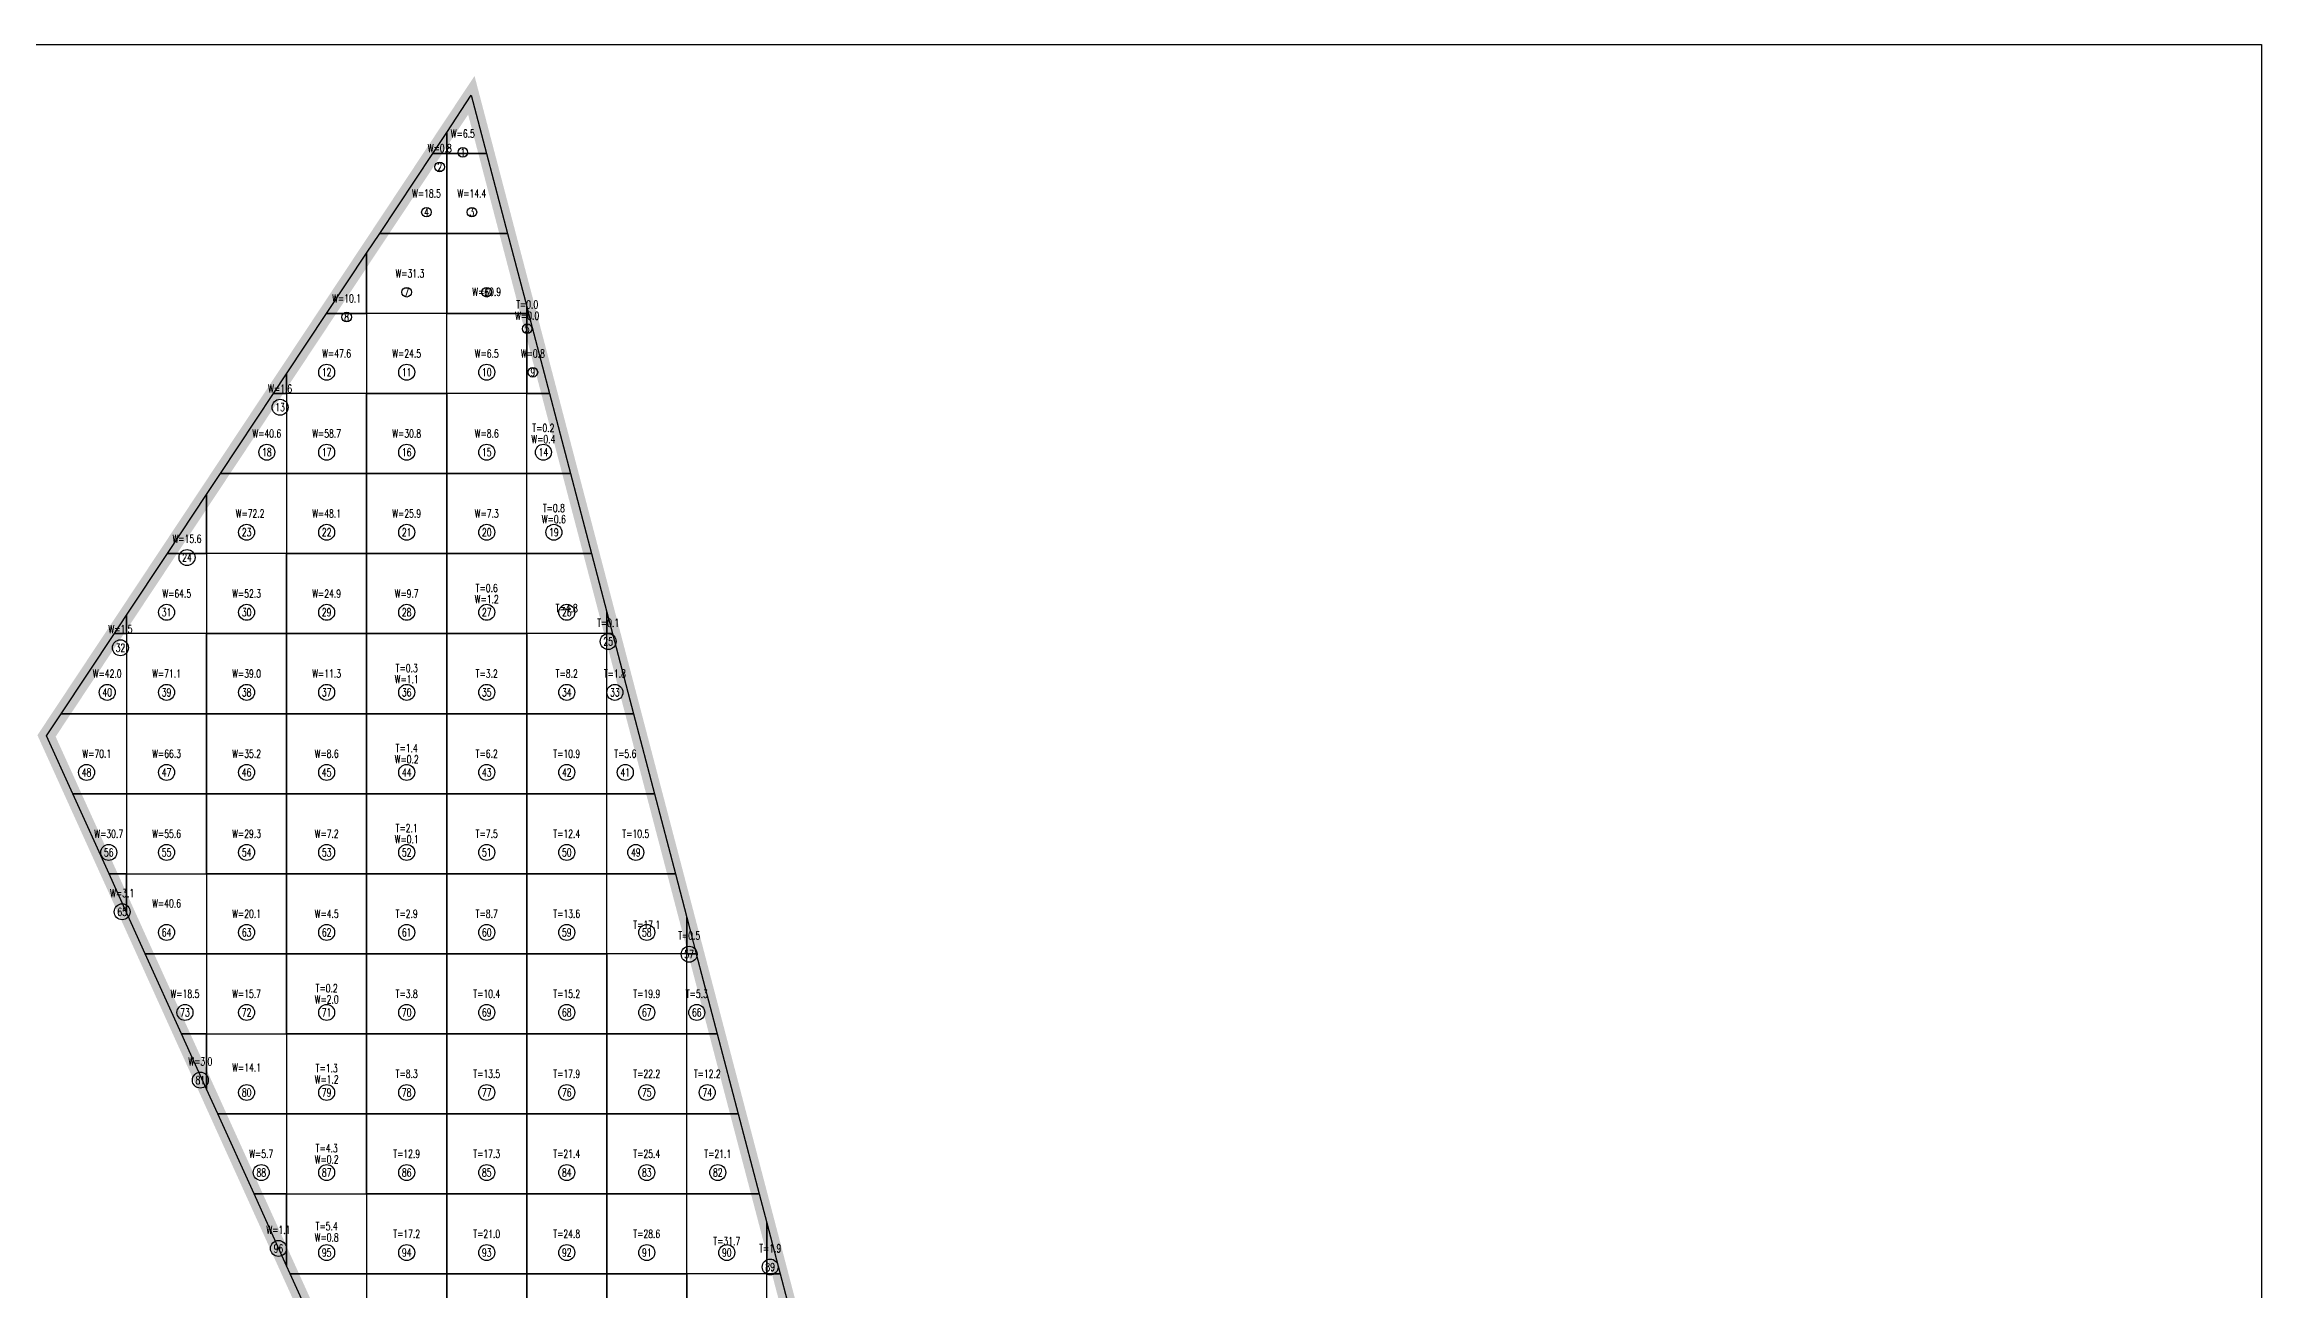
# Model space of a CAD drawing. Extents: x 4283 to 40403, y 1134 to 1764.
# Drawn here: x 7905.4 to 7992, y 1625.5 to 1674.1 of the extents above; entities that cross this region are included whole.
import ezdxf
from ezdxf.enums import TextEntityAlignment as Align

# ---------------------------------------------------------------- set-up
doc = ezdxf.new("R2010")
doc.units = 0
for name, color, linetype in [('tdz_7-3方格网', 2, 'Continuous'), ('tdz_7-3方格网计算', 7, 'Continuous'), ('tdz_土方计算图', 7, 'Continuous'), ('tdz_格田', 6, 'Continuous')]:
    doc.layers.add(name, color=color, linetype=linetype)
doc.styles.add('GLandNum', font='txt_____.ttf', dxfattribs={"width": 0.7, "height": 0.5})

msp = doc.modelspace()

# ---------------------------------------------------------------- linework, layer by layer
at = {"layer": 'tdz_7-3方格网', "linetype": 'Continuous'}
for points in [[(7922.678, 1669.831, 2136.152), (7921.12, 1669.831, 2136.278), (7921.12, 1670.653, 2136.464), (7922.082, 1672.104, 2136.25)], [(7921.12, 1670.653, 2136.464), (7921.12, 1669.831, 2136.278), (7920.575, 1669.831, 2136.585)], [(7920.575, 1669.831, 2136.585), (7921.12, 1669.831, 2136.278), (7921.12, 1666.706, 2136.062), (7918.503, 1666.706, 2137.045)], [(7921.12, 1669.831, 2136.278), (7922.678, 1669.831, 2136.152), (7923.497, 1666.706, 2136.017), (7921.12, 1666.706, 2136.062)], [(7918.503, 1666.706, 2137.045), (7921.12, 1666.706, 2136.062), (7921.12, 1663.581, 2135.887), (7917.995, 1663.581, 2136.787), (7917.995, 1665.94, 2137.158)], [(7924.245, 1663.851, 2135.894), (7924.245, 1663.581, 2135.884), (7921.12, 1663.581, 2135.887), (7921.12, 1666.706, 2136.062), (7923.497, 1666.706, 2136.017)], [(7917.995, 1665.94, 2137.158), (7917.995, 1663.581, 2136.787), (7916.431, 1663.581, 2137.506)], [(7916.431, 1663.581, 2137.506), (7917.995, 1663.581, 2136.787), (7917.995, 1660.456, 2136.809), (7914.87, 1660.456, 2137.919), (7914.87, 1661.227, 2137.852)], [(7917.995, 1663.581, 2136.787), (7917.995, 1660.456, 2136.809), (7921.12, 1660.456, 2136.179), (7921.12, 1663.581, 2135.887)], [(7921.12, 1660.456, 2136.179), (7921.12, 1663.581, 2135.887), (7924.245, 1663.581, 2135.884), (7924.245, 1660.456, 2135.675)], [(7924.316, 1663.581, 2135.883), (7924.245, 1663.581, 2135.884), (7924.245, 1663.851, 2135.894)], [(7924.245, 1663.581, 2135.884), (7924.316, 1663.581, 2135.883), (7925.135, 1660.456, 2135.748), (7924.245, 1660.456, 2135.675)], [(7914.87, 1661.227, 2137.852), (7914.87, 1660.456, 2137.919), (7914.359, 1660.456, 2137.966)], [(7914.359, 1660.456, 2137.966), (7914.87, 1660.456, 2137.919), (7914.87, 1657.331, 2137.894), (7912.287, 1657.331, 2138.398)], [(7914.87, 1660.456, 2137.919), (7914.87, 1657.331, 2137.894), (7917.995, 1657.331, 2137.137), (7917.995, 1660.456, 2136.809)], [(7917.995, 1660.456, 2136.809), (7917.995, 1657.331, 2137.137), (7921.12, 1657.331, 2136.465), (7921.12, 1660.456, 2136.179)], [(7921.12, 1660.456, 2136.179), (7921.12, 1657.331, 2136.465), (7924.245, 1657.331, 2135.867), (7924.245, 1660.456, 2135.675)], [(7924.245, 1660.456, 2135.675), (7925.135, 1660.456, 2135.748), (7925.954, 1657.331, 2135.624), (7924.245, 1657.331, 2135.867)], [(7912.287, 1657.331, 2138.398), (7914.87, 1657.331, 2137.894), (7914.87, 1654.206, 2137.324), (7911.745, 1654.206, 2138.18), (7911.745, 1656.514, 2138.425)], [(7914.87, 1657.331, 2137.894), (7914.87, 1654.206, 2137.324), (7917.995, 1654.206, 2136.628), (7917.995, 1657.331, 2137.137)], [(7917.995, 1657.331, 2137.137), (7917.995, 1654.206, 2136.628), (7921.12, 1654.206, 2136.159), (7921.12, 1657.331, 2136.465)], [(7921.12, 1657.331, 2136.465), (7921.12, 1654.206, 2136.159), (7924.245, 1654.206, 2135.839), (7924.245, 1657.331, 2135.867)], [(7924.245, 1657.331, 2135.867), (7925.954, 1657.331, 2135.624), (7926.773, 1654.206, 2135.62), (7924.245, 1654.206, 2135.839)], [(7911.745, 1656.514, 2138.425), (7911.745, 1654.206, 2138.18), (7910.215, 1654.206, 2138.502)], [(7910.215, 1654.206, 2138.502), (7911.745, 1654.206, 2138.18), (7911.745, 1651.081, 2137.819), (7908.62, 1651.081, 2138.535), (7908.62, 1651.801, 2138.582)], [(7911.745, 1654.206, 2138.18), (7911.745, 1651.081, 2137.819), (7914.87, 1651.081, 2136.747), (7914.87, 1654.206, 2137.324)], [(7914.87, 1654.206, 2137.324), (7914.87, 1651.081, 2136.747), (7917.995, 1651.081, 2136.254), (7917.995, 1654.206, 2136.628)], [(7917.995, 1654.206, 2136.628), (7917.995, 1651.081, 2136.254), (7921.12, 1651.081, 2136.024), (7921.12, 1654.206, 2136.159)], [(7921.12, 1654.206, 2136.159), (7921.12, 1651.081, 2136.024), (7924.245, 1651.081, 2135.798), (7924.245, 1654.206, 2135.839)], [(7927.37, 1651.926, 2135.618), (7927.37, 1651.081, 2135.62), (7924.245, 1651.081, 2135.798), (7924.245, 1654.206, 2135.839), (7926.773, 1654.206, 2135.62)], [(7908.62, 1651.801, 2138.582), (7908.62, 1651.081, 2138.535), (7908.143, 1651.081, 2138.606)], [(7927.592, 1651.081, 2135.617), (7927.37, 1651.081, 2135.62), (7927.37, 1651.926, 2135.618)], [(7908.143, 1651.081, 2138.606), (7908.62, 1651.081, 2138.535), (7908.62, 1647.956, 2138.463), (7906.071, 1647.956, 2138.711)], [(7908.62, 1651.081, 2138.535), (7908.62, 1647.956, 2138.463), (7911.745, 1647.956, 2137.799), (7911.745, 1651.081, 2137.819)], [(7911.745, 1651.081, 2137.819), (7911.745, 1647.956, 2137.799), (7914.87, 1647.956, 2136.666), (7914.87, 1651.081, 2136.747)], [(7914.87, 1651.081, 2136.747), (7914.87, 1647.956, 2136.666), (7917.995, 1647.956, 2136.218), (7917.995, 1651.081, 2136.254)], [(7917.995, 1651.081, 2136.254), (7917.995, 1647.956, 2136.218), (7921.12, 1647.956, 2136.002), (7921.12, 1651.081, 2136.024)], [(7921.12, 1651.081, 2136.024), (7921.12, 1647.956, 2136.002), (7924.245, 1647.956, 2135.801), (7924.245, 1651.081, 2135.798)], [(7924.245, 1651.081, 2135.798), (7924.245, 1647.956, 2135.801), (7927.37, 1647.956, 2135.593), (7927.37, 1651.081, 2135.62)], [(7927.37, 1651.081, 2135.62), (7927.592, 1651.081, 2135.617), (7928.411, 1647.956, 2135.616), (7927.37, 1647.956, 2135.593)], [(7906.071, 1647.956, 2138.711), (7908.62, 1647.956, 2138.463), (7908.62, 1644.831, 2138.431), (7906.518, 1644.831, 2138.505), (7905.495, 1647.088, 2138.74)], [(7908.62, 1647.956, 2138.463), (7908.62, 1644.831, 2138.431), (7911.745, 1644.831, 2137.742), (7911.745, 1647.956, 2137.799)], [(7911.745, 1647.956, 2137.799), (7911.745, 1644.831, 2137.742), (7914.87, 1644.831, 2136.741), (7914.87, 1647.956, 2136.666)], [(7914.87, 1647.956, 2136.666), (7914.87, 1644.831, 2136.741), (7917.995, 1644.831, 2136.286), (7917.995, 1647.956, 2136.218)], [(7917.995, 1647.956, 2136.218), (7917.995, 1644.831, 2136.286), (7921.12, 1644.831, 2136.048), (7921.12, 1647.956, 2136.002)], [(7921.12, 1647.956, 2136.002), (7921.12, 1644.831, 2136.048), (7924.245, 1644.831, 2135.831), (7924.245, 1647.956, 2135.801)], [(7924.245, 1647.956, 2135.801), (7924.245, 1644.831, 2135.831), (7927.37, 1644.831, 2135.613), (7927.37, 1647.956, 2135.593)], [(7927.37, 1647.956, 2135.593), (7928.411, 1647.956, 2135.616), (7929.229, 1644.831, 2135.573), (7927.37, 1644.831, 2135.613)], [(7906.518, 1644.831, 2138.505), (7908.62, 1644.831, 2138.431), (7908.62, 1641.706, 2138.016), (7907.934, 1641.706, 2138.179)], [(7908.62, 1644.831, 2138.431), (7908.62, 1641.706, 2138.016), (7911.745, 1641.706, 2137.467), (7911.745, 1644.831, 2137.742)], [(7911.745, 1644.831, 2137.742), (7911.745, 1641.706, 2137.467), (7914.87, 1641.706, 2136.693), (7914.87, 1644.831, 2136.741)], [(7914.87, 1644.831, 2136.741), (7914.87, 1641.706, 2136.693), (7917.995, 1641.706, 2136.343), (7917.995, 1644.831, 2136.286)], [(7917.995, 1644.831, 2136.286), (7917.995, 1641.706, 2136.343), (7921.12, 1641.706, 2136.091), (7921.12, 1644.831, 2136.048)], [(7921.12, 1644.831, 2136.048), (7921.12, 1641.706, 2136.091), (7924.245, 1641.706, 2135.874), (7924.245, 1644.831, 2135.831)], [(7924.245, 1644.831, 2135.831), (7924.245, 1641.706, 2135.874), (7927.37, 1641.706, 2135.659), (7927.37, 1644.831, 2135.613)], [(7927.37, 1644.831, 2135.613), (7929.229, 1644.831, 2135.573), (7930.048, 1641.706, 2135.533), (7927.37, 1641.706, 2135.659)], [(7907.934, 1641.706, 2138.179), (7908.62, 1641.706, 2138.016), (7908.62, 1640.191, 2138.022)], [(7908.62, 1640.191, 2138.022), (7908.62, 1641.706, 2138.016), (7911.745, 1641.706, 2137.467), (7911.745, 1638.581, 2137.227), (7909.35, 1638.581, 2137.854)], [(7911.745, 1641.706, 2137.467), (7911.745, 1638.581, 2137.227), (7914.87, 1638.581, 2136.637), (7914.87, 1641.706, 2136.693)], [(7914.87, 1641.706, 2136.693), (7914.87, 1638.581, 2136.637), (7917.995, 1638.581, 2136.409), (7917.995, 1641.706, 2136.343)], [(7917.995, 1641.706, 2136.343), (7917.995, 1638.581, 2136.409), (7921.12, 1638.581, 2136.134), (7921.12, 1641.706, 2136.091)], [(7921.12, 1641.706, 2136.091), (7921.12, 1638.581, 2136.134), (7924.245, 1638.581, 2135.919), (7924.245, 1641.706, 2135.874)], [(7924.245, 1641.706, 2135.874), (7924.245, 1638.581, 2135.919), (7927.37, 1638.581, 2135.701), (7927.37, 1641.706, 2135.659)], [(7930.495, 1640.002, 2135.519), (7930.495, 1638.581, 2135.495), (7927.37, 1638.581, 2135.701), (7927.37, 1641.706, 2135.659), (7930.048, 1641.706, 2135.533)], [(7930.867, 1638.581, 2135.508), (7930.495, 1638.581, 2135.495), (7930.495, 1640.002, 2135.519)], [(7909.35, 1638.581, 2137.854), (7911.745, 1638.581, 2137.227), (7911.745, 1635.456, 2137.304), (7910.766, 1635.456, 2137.529)], [(7911.745, 1638.581, 2137.227), (7911.745, 1635.456, 2137.304), (7914.87, 1635.456, 2136.706), (7914.87, 1638.581, 2136.637)], [(7914.87, 1638.581, 2136.637), (7914.87, 1635.456, 2136.706), (7917.995, 1635.456, 2136.397), (7917.995, 1638.581, 2136.409)], [(7917.995, 1638.581, 2136.409), (7917.995, 1635.456, 2136.397), (7921.12, 1635.456, 2136.142), (7921.12, 1638.581, 2136.134)], [(7921.12, 1638.581, 2136.134), (7921.12, 1635.456, 2136.142), (7924.245, 1635.456, 2135.941), (7924.245, 1638.581, 2135.919)], [(7924.245, 1638.581, 2135.919), (7924.245, 1635.456, 2135.941), (7927.37, 1635.456, 2135.722), (7927.37, 1638.581, 2135.701)], [(7927.37, 1638.581, 2135.701), (7927.37, 1635.456, 2135.722), (7930.495, 1635.456, 2135.526), (7930.495, 1638.581, 2135.495)], [(7930.495, 1638.581, 2135.495), (7930.867, 1638.581, 2135.508), (7931.686, 1635.456, 2135.481), (7930.495, 1635.456, 2135.526)], [(7910.766, 1635.456, 2137.529), (7911.745, 1635.456, 2137.304), (7911.745, 1633.294, 2137.304)], [(7911.745, 1633.294, 2137.304), (7911.745, 1635.456, 2137.304), (7914.87, 1635.456, 2136.706), (7914.87, 1632.331, 2136.736), (7912.182, 1632.331, 2137.203)], [(7914.87, 1635.456, 2136.706), (7914.87, 1632.331, 2136.736), (7917.995, 1632.331, 2136.354), (7917.995, 1635.456, 2136.397)], [(7917.995, 1635.456, 2136.397), (7917.995, 1632.331, 2136.354), (7921.12, 1632.331, 2136.116), (7921.12, 1635.456, 2136.142)], [(7921.12, 1635.456, 2136.142), (7921.12, 1632.331, 2136.116), (7924.245, 1632.331, 2135.919), (7924.245, 1635.456, 2135.941)], [(7924.245, 1635.456, 2135.941), (7924.245, 1632.331, 2135.919), (7927.37, 1632.331, 2135.722), (7927.37, 1635.456, 2135.722)], [(7927.37, 1635.456, 2135.722), (7927.37, 1632.331, 2135.722), (7930.495, 1632.331, 2135.528), (7930.495, 1635.456, 2135.526)], [(7930.495, 1635.456, 2135.526), (7931.686, 1635.456, 2135.481), (7932.505, 1632.331, 2135.443), (7930.495, 1632.331, 2135.528)], [(7912.182, 1632.331, 2137.203), (7914.87, 1632.331, 2136.736), (7914.87, 1629.206, 2136.715), (7913.597, 1629.206, 2137.007)], [(7914.87, 1632.331, 2136.736), (7914.87, 1629.206, 2136.715), (7917.995, 1629.206, 2136.281), (7917.995, 1632.331, 2136.354)], [(7917.995, 1632.331, 2136.354), (7917.995, 1629.206, 2136.281), (7921.12, 1629.206, 2136.096), (7921.12, 1632.331, 2136.116)], [(7921.12, 1632.331, 2136.116), (7921.12, 1629.206, 2136.096), (7924.245, 1629.206, 2135.902), (7924.245, 1632.331, 2135.919)], [(7924.245, 1632.331, 2135.919), (7924.245, 1629.206, 2135.902), (7927.37, 1629.206, 2135.706), (7927.37, 1632.331, 2135.722)], [(7927.37, 1632.331, 2135.722), (7927.37, 1629.206, 2135.706), (7930.495, 1629.206, 2135.517), (7930.495, 1632.331, 2135.528)], [(7930.495, 1632.331, 2135.528), (7932.505, 1632.331, 2135.443), (7933.324, 1629.206, 2135.378), (7930.495, 1629.206, 2135.517)], [(7913.597, 1629.206, 2137.007), (7914.87, 1629.206, 2136.715), (7914.87, 1626.397, 2136.976)], [(7914.87, 1626.397, 2136.976), (7914.87, 1629.206, 2136.715), (7917.995, 1629.206, 2136.281), (7917.995, 1626.081, 2136.261), (7915.013, 1626.081, 2136.972)], [(7917.995, 1629.206, 2136.281), (7917.995, 1626.081, 2136.261), (7921.12, 1626.081, 2136.073), (7921.12, 1629.206, 2136.096)], [(7921.12, 1629.206, 2136.096), (7921.12, 1626.081, 2136.073), (7924.245, 1626.081, 2135.88), (7924.245, 1629.206, 2135.902)], [(7924.245, 1629.206, 2135.902), (7924.245, 1626.081, 2135.88), (7927.37, 1626.081, 2135.712), (7927.37, 1629.206, 2135.706)], [(7927.37, 1629.206, 2135.706), (7927.37, 1626.081, 2135.712), (7930.495, 1626.081, 2135.508), (7930.495, 1629.206, 2135.517)], [(7933.62, 1628.077, 2135.354), (7933.62, 1626.081, 2135.331), (7930.495, 1626.081, 2135.508), (7930.495, 1629.206, 2135.517), (7933.324, 1629.206, 2135.378)], [(7934.143, 1626.081, 2135.312), (7933.62, 1626.081, 2135.331), (7933.62, 1628.077, 2135.354)], [(7915.013, 1626.081, 2136.972), (7917.995, 1626.081, 2136.261), (7917.995, 1622.956, 2136.529), (7916.429, 1622.956, 2136.936)], [(7917.995, 1626.081, 2136.261), (7917.995, 1622.956, 2136.529), (7921.12, 1622.956, 2136.199), (7921.12, 1626.081, 2136.073)], [(7921.12, 1626.081, 2136.073), (7921.12, 1622.956, 2136.199), (7924.245, 1622.956, 2136.031), (7924.245, 1626.081, 2135.88)], [(7924.245, 1626.081, 2135.88), (7924.245, 1622.956, 2136.031), (7927.37, 1622.956, 2135.696), (7927.37, 1626.081, 2135.712)], [(7927.37, 1626.081, 2135.712), (7927.37, 1622.956, 2135.696), (7930.495, 1622.956, 2135.481), (7930.495, 1626.081, 2135.508)], [(7930.495, 1626.081, 2135.508), (7930.495, 1622.956, 2135.481), (7933.62, 1622.956, 2135.303), (7933.62, 1626.081, 2135.331)], [(7933.62, 1626.081, 2135.331), (7934.143, 1626.081, 2135.312), (7934.962, 1622.956, 2135.246), (7933.62, 1622.956, 2135.303)]]:
    msp.add_polyline3d(points, close=True, dxfattribs=at)
at = {"layer": 'tdz_7-3方格网计算', "color": 7, "linetype": 'Continuous'}
for centre, radius in [((7920.848, 1669.307), 0.188), ((7921.75, 1669.875), 0.188), ((7920.33, 1667.539), 0.188), ((7922.104, 1667.539), 0.188), ((7919.558, 1664.414), 0.188), ((7922.683, 1664.414), 0.188), ((7917.213, 1663.442), 0.188), ((7924.263, 1662.987), 0.188), ((7916.433, 1661.289), 0.312), ((7919.558, 1661.289), 0.312), ((7922.683, 1661.289), 0.312), ((7924.485, 1661.289), 0.188), ((7914.615, 1659.92), 0.312), ((7914.097, 1658.164), 0.312), ((7916.433, 1658.164), 0.312), ((7919.558, 1658.164), 0.312), ((7922.683, 1658.164), 0.312), ((7924.895, 1658.164), 0.312), ((7913.308, 1655.039), 0.312), ((7916.433, 1655.039), 0.312), ((7919.558, 1655.039), 0.312), ((7922.683, 1655.039), 0.312), ((7925.304, 1655.039), 0.312), ((7910.98, 1654.054), 0.312), ((7910.183, 1651.914), 0.312), ((7913.308, 1651.914), 0.312), ((7916.433, 1651.914), 0.312), ((7919.558, 1651.914), 0.312), ((7922.683, 1651.914), 0.312), ((7925.808, 1651.914), 0.312), ((7908.381, 1650.532), 0.312), ((7927.425, 1650.774), 0.312), ((7907.863, 1648.789), 0.312), ((7910.183, 1648.789), 0.312), ((7913.308, 1648.789), 0.312), ((7916.433, 1648.789), 0.312), ((7919.558, 1648.789), 0.312), ((7922.683, 1648.789), 0.312), ((7925.808, 1648.789), 0.312), ((7927.686, 1648.789), 0.312), ((7907.058, 1645.664), 0.312), ((7910.183, 1645.664), 0.312), ((7913.308, 1645.664), 0.312), ((7916.433, 1645.664), 0.312), ((7919.558, 1645.664), 0.312), ((7922.683, 1645.664), 0.312), ((7925.808, 1645.664), 0.312), ((7928.095, 1645.664), 0.312), ((7907.923, 1642.539), 0.312), ((7910.183, 1642.539), 0.312), ((7913.308, 1642.539), 0.312), ((7916.433, 1642.539), 0.312), ((7919.558, 1642.539), 0.312), ((7922.683, 1642.539), 0.312), ((7925.808, 1642.539), 0.312), ((7928.505, 1642.539), 0.312), ((7908.448, 1640.219), 0.312), ((7910.183, 1639.414), 0.312), ((7913.308, 1639.414), 0.312), ((7916.433, 1639.414), 0.312), ((7919.558, 1639.414), 0.312), ((7922.683, 1639.414), 0.312), ((7925.808, 1639.414), 0.312), ((7928.933, 1639.414), 0.312), ((7930.588, 1638.562), 0.312), ((7910.901, 1636.289), 0.312), ((7913.308, 1636.289), 0.312), ((7916.433, 1636.289), 0.312), ((7919.558, 1636.289), 0.312), ((7922.683, 1636.289), 0.312), ((7925.808, 1636.289), 0.312), ((7928.933, 1636.289), 0.312), ((7930.886, 1636.289), 0.312), ((7911.5, 1633.646), 0.312), ((7913.308, 1633.164), 0.312), ((7916.433, 1633.164), 0.312), ((7919.558, 1633.164), 0.312), ((7922.683, 1633.164), 0.312), ((7925.808, 1633.164), 0.312), ((7928.933, 1633.164), 0.312), ((7931.295, 1633.164), 0.312), ((7913.88, 1630.039), 0.312), ((7916.433, 1630.039), 0.312), ((7919.558, 1630.039), 0.312), ((7922.683, 1630.039), 0.312), ((7925.808, 1630.039), 0.312), ((7928.933, 1630.039), 0.312), ((7931.705, 1630.039), 0.312), ((7914.552, 1627.073), 0.312), ((7916.433, 1626.914), 0.312), ((7919.558, 1626.914), 0.312), ((7922.683, 1626.914), 0.312), ((7925.808, 1626.914), 0.312), ((7928.933, 1626.914), 0.312), ((7932.058, 1626.914), 0.312), ((7933.751, 1626.35), 0.312)]:
    msp.add_circle(centre, radius, dxfattribs=at)
at = {"layer": 'tdz_土方计算图', "linetype": 'Continuous'}
for points in [[(7861.99, 1674.092), (7991.99, 1674.092)], [(7991.99, 1674.092), (7991.99, 1514.092)]]:
    msp.add_lwpolyline(points, dxfattribs=at)
at = {"layer": 'tdz_格田', "linetype": 'Continuous', "lineweight": 60, "const_width": 0.625}
msp.add_lwpolyline([(7945.098, 1576.081), (7923.988, 1606.275), (7905.495, 1647.088), (7922.082, 1672.104), (7935.087, 1622.481), (7948.485, 1604.168), (7945.098, 1576.081)], close=True, dxfattribs=at)

# ---------------------------------------------------------------- texts
at = {"layer": 'tdz_7-3方格网计算', "color": 173, "linetype": 'Continuous', "style": 'GLandNum', "width": 0.7}
for s, p in [('W=0.8', (7920.848, 1670.036)), ('W=6.5', (7921.75, 1670.605)), ('W=18.5', (7920.33, 1668.269)), ('W=14.4', (7922.104, 1668.269)), ('W=31.3', (7919.685, 1665.144)), ('W=10.1', (7917.213, 1664.171)), ('W=10.9', (7922.683, 1664.43)), ('W=0.0', (7924.263, 1663.497)), ('W=47.6', (7916.823, 1662.019)), ('W=24.5', (7919.558, 1662.019)), ('W=6.5', (7922.683, 1662.019)), ('W=0.8', (7924.485, 1662.019)), ('W=1.6', (7914.615, 1660.649)), ('W=40.6', (7914.097, 1658.894)), ('W=58.7', (7916.433, 1658.894)), ('W=30.8', (7919.558, 1658.894)), ('W=8.6', (7922.683, 1658.894)), ('W=0.4', (7924.895, 1658.675)), ('W=72.2', (7913.443, 1655.769)), ('W=48.1', (7916.433, 1655.769)), ('W=25.9', (7919.558, 1655.769)), ('W=7.3', (7922.683, 1655.769)), ('W=0.6', (7925.304, 1655.55)), ('W=15.6', (7910.98, 1654.783)), ('W=64.5', (7910.581, 1652.644)), ('W=52.3', (7913.308, 1652.644)), ('W=24.9', (7916.433, 1652.644)), ('W=9.7', (7919.558, 1652.644)), ('W=1.2', (7922.683, 1652.425)), ('W=1.5', (7908.381, 1651.261)), ('W=42.0', (7907.863, 1649.519)), ('W=71.1', (7910.183, 1649.519)), ('W=39.0', (7913.308, 1649.519)), ('W=11.3', (7916.433, 1649.519)), ('W=1.1', (7919.558, 1649.3)), ('W=70.1', (7907.457, 1646.394)), ('W=66.3', (7910.183, 1646.394)), ('W=35.2', (7913.308, 1646.394)), ('W=8.6', (7916.433, 1646.394)), ('W=0.2', (7919.558, 1646.175)), ('W=30.7', (7907.923, 1643.269)), ('W=55.6', (7910.183, 1643.269)), ('W=29.3', (7913.308, 1643.269)), ('W=7.2', (7916.433, 1643.269)), ('W=0.1', (7919.558, 1643.05)), ('W=3.1', (7908.448, 1640.949)), ('W=40.6', (7910.183, 1640.546)), ('W=20.1', (7913.308, 1640.144)), ('W=4.5', (7916.433, 1640.144)), ('W=18.5', (7910.901, 1637.019)), ('W=15.7', (7913.308, 1637.019)), ('W=2.0', (7916.433, 1636.8)), ('W=3.0', (7911.5, 1634.375)), ('W=14.1', (7913.308, 1634.134)), ('W=1.2', (7916.433, 1633.675)), ('W=5.7', (7913.88, 1630.769)), ('W=0.2', (7916.433, 1630.55)), ('W=1.1', (7914.552, 1627.802)), ('W=0.8', (7916.433, 1627.504))]:
    msp.add_text(s, height=0.3125, dxfattribs=at).set_placement(p, align=Align.MIDDLE_CENTER)
at = {"layer": 'tdz_7-3方格网计算', "color": 7, "linetype": 'Continuous', "style": 'GLandNum', "width": 0.7}
for s, height, p in [('2', 0.312, (7920.848, 1669.307)), ('1', 0.312, (7921.75, 1669.875)), ('4', 0.312, (7920.33, 1667.539)), ('3', 0.312, (7922.104, 1667.539)), ('7', 0.312, (7919.558, 1664.414)), ('6', 0.312, (7922.683, 1664.414)), ('8', 0.312, (7917.213, 1663.442)), ('5', 0.312, (7924.263, 1662.987)), ('12', 0.3125, (7916.433, 1661.289)), ('11', 0.3125, (7919.558, 1661.289)), ('10', 0.3125, (7922.683, 1661.289)), ('9', 0.312, (7924.485, 1661.289)), ('13', 0.3125, (7914.615, 1659.92)), ('18', 0.3125, (7914.097, 1658.164)), ('17', 0.3125, (7916.433, 1658.164)), ('16', 0.3125, (7919.558, 1658.164)), ('15', 0.3125, (7922.683, 1658.164)), ('14', 0.3125, (7924.895, 1658.164)), ('23', 0.3125, (7913.308, 1655.039)), ('22', 0.3125, (7916.433, 1655.039)), ('21', 0.3125, (7919.558, 1655.039)), ('20', 0.3125, (7922.683, 1655.039)), ('19', 0.3125, (7925.304, 1655.039)), ('24', 0.3125, (7910.98, 1654.054)), ('31', 0.3125, (7910.183, 1651.914)), ('30', 0.3125, (7913.308, 1651.914)), ('29', 0.3125, (7916.433, 1651.914)), ('28', 0.3125, (7919.558, 1651.914)), ('27', 0.3125, (7922.683, 1651.914)), ('26', 0.3125, (7925.808, 1651.914)), ('32', 0.3125, (7908.381, 1650.532)), ('25', 0.3125, (7927.425, 1650.774)), ('40', 0.3125, (7907.863, 1648.789)), ('39', 0.3125, (7910.183, 1648.789)), ('38', 0.3125, (7913.308, 1648.789)), ('37', 0.3125, (7916.433, 1648.789)), ('36', 0.3125, (7919.558, 1648.789)), ('35', 0.3125, (7922.683, 1648.789)), ('34', 0.3125, (7925.808, 1648.789)), ('33', 0.3125, (7927.686, 1648.789)), ('48', 0.3125, (7907.058, 1645.664)), ('47', 0.3125, (7910.183, 1645.664)), ('46', 0.3125, (7913.308, 1645.664)), ('45', 0.3125, (7916.433, 1645.664)), ('44', 0.3125, (7919.558, 1645.664)), ('43', 0.3125, (7922.683, 1645.664)), ('42', 0.3125, (7925.808, 1645.664)), ('41', 0.3125, (7928.095, 1645.664)), ('56', 0.3125, (7907.923, 1642.539)), ('55', 0.3125, (7910.183, 1642.539)), ('54', 0.3125, (7913.308, 1642.539)), ('53', 0.3125, (7916.433, 1642.539)), ('52', 0.3125, (7919.558, 1642.539)), ('51', 0.3125, (7922.683, 1642.539)), ('50', 0.3125, (7925.808, 1642.539)), ('49', 0.3125, (7928.505, 1642.539)), ('65', 0.3125, (7908.448, 1640.219)), ('64', 0.3125, (7910.183, 1639.414)), ('63', 0.3125, (7913.308, 1639.414)), ('62', 0.3125, (7916.433, 1639.414)), ('61', 0.3125, (7919.558, 1639.414)), ('60', 0.3125, (7922.683, 1639.414)), ('59', 0.3125, (7925.808, 1639.414)), ('58', 0.3125, (7928.933, 1639.414)), ('57', 0.3125, (7930.588, 1638.562)), ('73', 0.3125, (7910.901, 1636.289)), ('72', 0.3125, (7913.308, 1636.289)), ('71', 0.3125, (7916.433, 1636.289)), ('70', 0.3125, (7919.558, 1636.289)), ('69', 0.3125, (7922.683, 1636.289)), ('68', 0.3125, (7925.808, 1636.289)), ('67', 0.3125, (7928.933, 1636.289)), ('66', 0.3125, (7930.886, 1636.289)), ('81', 0.3125, (7911.5, 1633.646)), ('80', 0.3125, (7913.308, 1633.164)), ('79', 0.3125, (7916.433, 1633.164)), ('78', 0.3125, (7919.558, 1633.164)), ('77', 0.3125, (7922.683, 1633.164)), ('76', 0.3125, (7925.808, 1633.164)), ('75', 0.3125, (7928.933, 1633.164)), ('74', 0.3125, (7931.295, 1633.164)), ('88', 0.3125, (7913.88, 1630.039)), ('87', 0.3125, (7916.433, 1630.039)), ('86', 0.3125, (7919.558, 1630.039)), ('85', 0.3125, (7922.683, 1630.039)), ('84', 0.3125, (7925.808, 1630.039)), ('83', 0.3125, (7928.933, 1630.039)), ('82', 0.3125, (7931.705, 1630.039)), ('96', 0.3125, (7914.552, 1627.073)), ('95', 0.3125, (7916.433, 1626.914)), ('94', 0.3125, (7919.558, 1626.914)), ('93', 0.3125, (7922.683, 1626.914)), ('92', 0.3125, (7925.808, 1626.914)), ('91', 0.3125, (7928.933, 1626.914)), ('90', 0.3125, (7932.058, 1626.914)), ('89', 0.3125, (7933.751, 1626.35))]:
    msp.add_text(s, height=height, dxfattribs=at).set_placement(p, align=Align.MIDDLE_CENTER)
at = {"layer": 'tdz_7-3方格网计算', "color": 2, "linetype": 'Continuous', "style": 'GLandNum', "width": 0.7}
for s, p in [('T=0.0', (7924.263, 1663.935)), ('T=0.2', (7924.895, 1659.112)), ('T=0.8', (7925.304, 1655.987)), ('T=0.6', (7922.683, 1652.862)), ('T=4.8', (7925.808, 1652.074)), ('T=0.1', (7927.425, 1651.504)), ('T=0.3', (7919.558, 1649.737)), ('T=3.2', (7922.683, 1649.519)), ('T=8.2', (7925.808, 1649.519)), ('T=1.8', (7927.686, 1649.519)), ('T=1.4', (7919.558, 1646.612)), ('T=6.2', (7922.683, 1646.394)), ('T=10.9', (7925.808, 1646.394)), ('T=5.6', (7928.095, 1646.394)), ('T=2.1', (7919.558, 1643.487)), ('T=7.5', (7922.683, 1643.269)), ('T=12.4', (7925.808, 1643.269)), ('T=10.5', (7928.505, 1643.269)), ('T=2.9', (7919.558, 1640.144)), ('T=8.7', (7922.683, 1640.144)), ('T=13.6', (7925.808, 1640.144)), ('T=17.1', (7928.933, 1639.717)), ('T=0.5', (7930.588, 1639.291)), ('T=0.2', (7916.433, 1637.237)), ('T=3.8', (7919.558, 1637.019)), ('T=10.4', (7922.683, 1637.019)), ('T=15.2', (7925.808, 1637.019)), ('T=19.9', (7928.933, 1637.019)), ('T=5.3', (7930.886, 1637.019)), ('T=1.3', (7916.433, 1634.112)), ('T=8.3', (7919.558, 1633.894)), ('T=13.5', (7922.683, 1633.894)), ('T=17.9', (7925.808, 1633.894)), ('T=22.2', (7928.933, 1633.894)), ('T=12.2', (7931.295, 1633.894)), ('T=4.3', (7916.433, 1630.987)), ('T=12.9', (7919.558, 1630.769)), ('T=17.3', (7922.683, 1630.769)), ('T=21.4', (7925.808, 1630.769)), ('T=25.4', (7928.933, 1630.769)), ('T=21.1', (7931.705, 1630.769)), ('T=5.4', (7916.433, 1627.941)), ('T=17.2', (7919.558, 1627.644)), ('T=21.0', (7922.683, 1627.644)), ('T=24.8', (7925.808, 1627.644)), ('T=28.6', (7928.933, 1627.644)), ('T=31.7', (7932.058, 1627.361)), ('T=1.9', (7933.751, 1627.079))]:
    msp.add_text(s, height=0.3125, dxfattribs=at).set_placement(p, align=Align.MIDDLE_CENTER)

doc.saveas('drawing.dxf')
